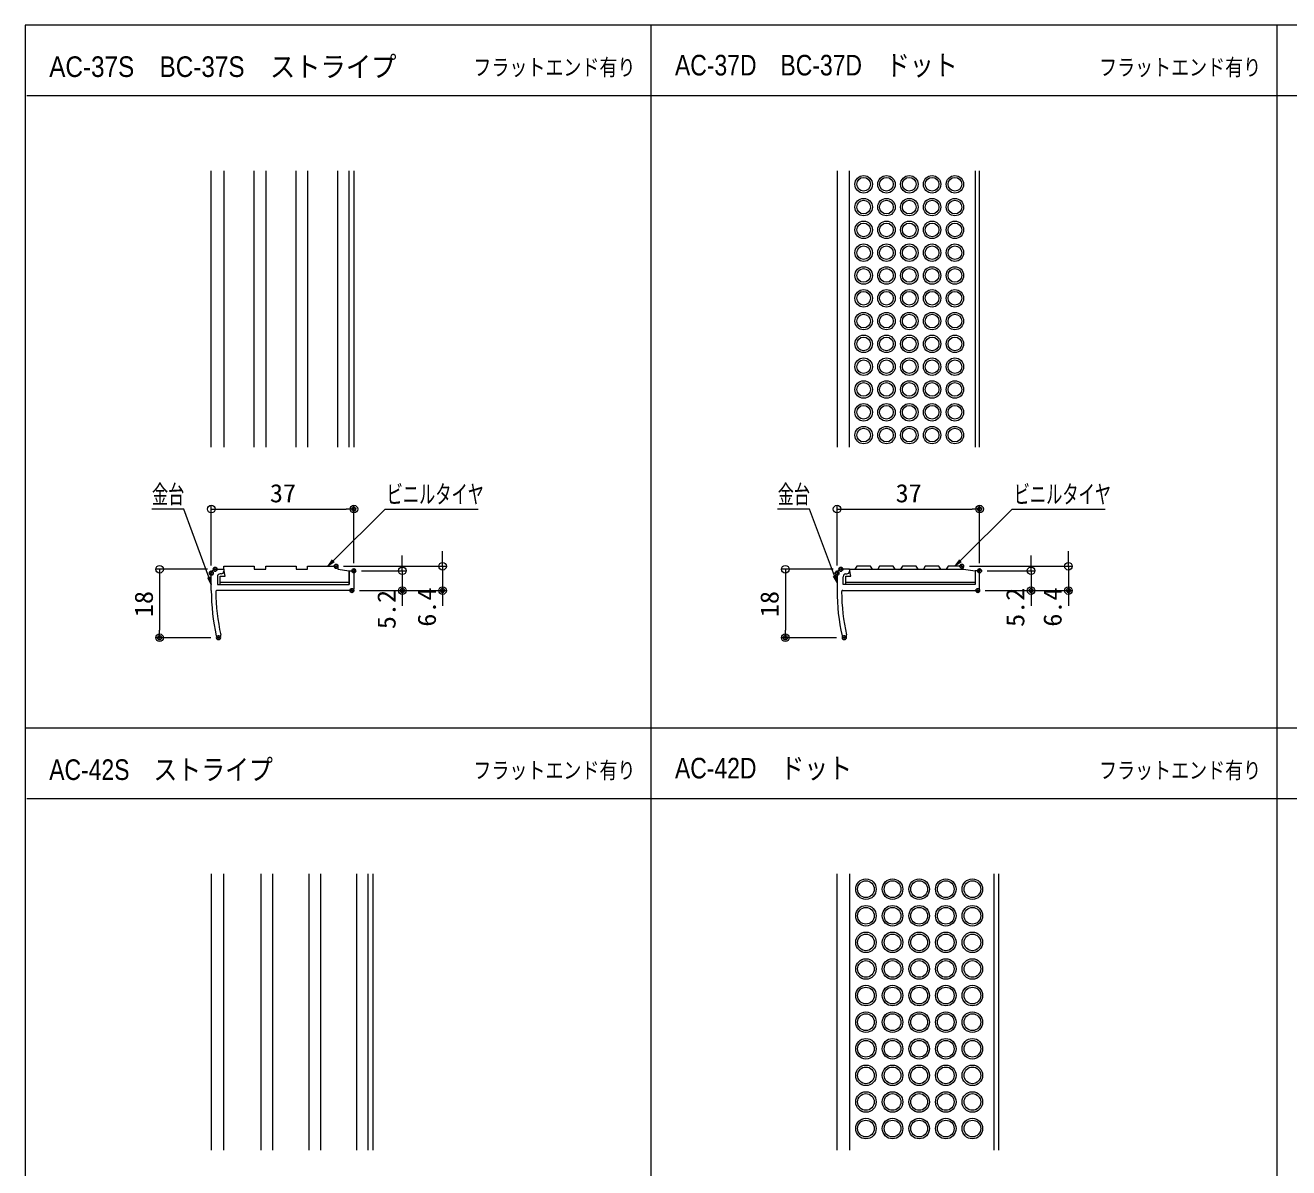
# Model space of a CAD drawing. Units: millimetres, scale not verified. Extents: x -400 to 400, y -277 to 277.
# Drawn here: x -400 to -67.6, y -23.6 to 277 of the extents above; entities that cross this region are included whole.
import ezdxf
from ezdxf.enums import TextEntityAlignment as Align

# ---------------------------------------------------------------- set-up
doc = ezdxf.new("R2010")
doc.units = ezdxf.units.MM
doc.header["$LTSCALE"] = 2
doc.header["$PDMODE"] = 32
doc.header["$PDSIZE"] = 1
doc.layers.add('0-0_moji', color=2, linetype='Continuous')
doc.layers.add('0-5_Defpoints', color=7, linetype='Continuous')
for name, color, linetype, lineweight in [('0-1_zumenwaku', 6, 'Continuous', 9), ('0-2_1', 3, 'Continuous', 9), ('0-3_2', 4, 'Continuous', 9), ('0-4_0', 1, 'Continuous', 9), ('0-9_6文字', 2, 'Continuous', 9)]:
    doc.layers.add(name, color=color, linetype=linetype, lineweight=lineweight)
doc.styles.add('ＭＳ ゴシック', font='')
doc.styles.add('ＭＳ Ｐゴシック', font='')
doc.styles.get('ＭＳ ゴシック').set_extended_font_data('MS Gothic')
doc.styles.get('ＭＳ Ｐゴシック').set_extended_font_data('MS PGothic')

# ---------------------------------------------------------------- blocks, each defined once
blk = doc.blocks.new('_Origin')
at = {"layer": '0-4_0'}
blk.add_line((0, 0), (-2, 0), dxfattribs=at)
blk.add_circle((0, 0), 1, dxfattribs=at)
blk = doc.blocks.new('MLeader3')
at = {"layer": '0-9_6文字', "color": 1}
blk.add_line((-304.604, 149.704), (-280.87, 149.704), dxfattribs=at)
at = {"layer": '0-9_6文字'}
blk.add_line((-318.731, 135.828), (-320.381, 134.65), dxfattribs=at)
at = {"layer": '0-9_6文字', "color": 1}
blk.add_lwpolyline([(-318.967, 136.064), (-305.324, 149.704), (-304.604, 149.704)], dxfattribs=at)
at = {"layer": '0-9_6文字'}
blk.add_lwpolyline([(-319.203, 136.3), (-320.381, 134.65), (-318.967, 136.064)], dxfattribs=at)
at = {"layer": '0-9_6文字', "style": 'ＭＳ ゴシック', "width": 0.65}
blk.add_text('ビニルタイヤ', height=4.809, dxfattribs=at).set_placement((-304.903, 149.761), align=Align.BOTTOM_LEFT)
blk = doc.blocks.new('MLeader4')
at = {"layer": '0-9_6文字', "color": 1}
blk.add_line((-359.005, 149.704), (-366.652, 149.704), dxfattribs=at)
at = {"layer": '0-9_6文字'}
blk.add_line((-351.403, 131.883), (-351.028, 129.89), dxfattribs=at)
at = {"layer": '0-9_6文字', "color": 1}
blk.add_lwpolyline([(-351.716, 131.768), (-358.285, 149.704), (-359.005, 149.704)], dxfattribs=at)
at = {"layer": '0-9_6文字'}
blk.add_lwpolyline([(-352.029, 131.654), (-351.028, 129.89), (-351.716, 131.768)], dxfattribs=at)
at = {"layer": '0-9_6文字', "style": 'ＭＳ ゴシック', "width": 0.65}
blk.add_text('金台', height=4.809, dxfattribs=at).set_placement((-366.652, 149.753), align=Align.BOTTOM_LEFT)
blk = doc.blocks.new('MLeader7')
at = {"layer": '0-9_6文字', "color": 1}
blk.add_line((-139.644, 149.704), (-115.91, 149.704), dxfattribs=at)
at = {"layer": '0-9_6文字'}
blk.add_line((-153.778, 135.828), (-155.428, 134.65), dxfattribs=at)
at = {"layer": '0-9_6文字', "color": 1}
blk.add_lwpolyline([(-154.013, 136.063), (-140.364, 149.704), (-139.644, 149.704)], dxfattribs=at)
at = {"layer": '0-9_6文字'}
blk.add_lwpolyline([(-154.249, 136.299), (-155.428, 134.65), (-154.013, 136.063)], dxfattribs=at)
at = {"layer": '0-9_6文字', "style": 'ＭＳ ゴシック', "width": 0.65}
blk.add_text('ビニルタイヤ', height=4.809, dxfattribs=at).set_placement((-139.943, 149.761), align=Align.BOTTOM_LEFT)
blk = doc.blocks.new('MLeader8')
at = {"layer": '0-9_6文字', "color": 1}
blk.add_line((-194.405, 149.704), (-202.052, 149.704), dxfattribs=at)
at = {"layer": '0-9_6文字'}
blk.add_line((-186.816, 132.288), (-186.428, 130.298), dxfattribs=at)
at = {"layer": '0-9_6文字', "color": 1}
blk.add_lwpolyline([(-187.129, 132.171), (-193.685, 149.704), (-194.405, 149.704)], dxfattribs=at)
at = {"layer": '0-9_6文字'}
blk.add_lwpolyline([(-187.441, 132.054), (-186.428, 130.298), (-187.129, 132.171)], dxfattribs=at)
at = {"layer": '0-9_6文字', "style": 'ＭＳ ゴシック', "width": 0.65}
blk.add_text('金台', height=4.809, dxfattribs=at).set_placement((-202.052, 149.753), align=Align.BOTTOM_LEFT)

msp = doc.modelspace()

# ---------------------------------------------------------------- linework, layer by layer
at = {"layer": '0-1_zumenwaku'}
for p, q in [((-235.371, 277.021), (-235.371, -276.979)), ((-70.771, 277.021), (-70.771, -276.979)), ((-399.571, 258.498), (258.029, 258.498)), ((258.029, 92.021), (-399.971, 92.021)), ((-399.571, 73.498), (258.029, 73.498))]:
    msp.add_line(p, q, dxfattribs=at)
msp.add_lwpolyline([(-399.971, -276.979), (400.029, -276.979), (400.029, 277.021), (-399.971, 277.021)], close=True, dxfattribs=at)
at = {"layer": '0-2_1'}
for p, q in [((-351.028, 165.985), (-351.028, 238.668)), ((-347.728, 238.668), (-347.728, 165.985)), ((-314.728, 165.985), (-314.728, 238.668)), ((-313.528, 238.668), (-313.528, 165.985)), ((-186.428, 238.668), (-186.428, 165.985)), ((-183.128, 165.985), (-183.128, 238.668)), ((-150.128, 238.668), (-150.128, 165.985)), ((-148.928, 165.985), (-148.928, 238.668)), ((-183.128, 133.85), (-185.428, 133.85)), ((-148.928, 128.75), (-148.928, 133.45)), ((-351.028, 128.25), (-351.028, 132.85)), ((-348.478, 132.65), (-348.678, 132.65)), ((-186.428, 132.85), (-186.428, 128.25)), ((-184.078, 132.65), (-183.878, 132.65)), ((-314.028, 128.25), (-349.527, 128.25)), ((-184.927, 128.25), (-149.428, 128.25)), ((-351.028, 53.668), (-351.028, -19.015)), ((-347.728, -19.015), (-347.728, 53.668)), ((-309.728, -19.015), (-309.728, 53.668)), ((-308.528, 53.668), (-308.528, -19.015)), ((-186.428, -19.015), (-186.428, 53.668)), ((-183.128, 53.668), (-183.128, -19.015)), ((-145.128, -19.015), (-145.128, 53.668)), ((-143.928, 53.668), (-143.928, -19.015))]:
    msp.add_line(p, q, dxfattribs=at)
for points in [[(-350.028, 133.85), (-347.728, 133.85), (-347.728, 133.4)], [(-314.728, 130.05), (-314.728, 133.45), (-313.528, 133.45), (-313.528, 128.75)], [(-148.928, 133.45), (-150.128, 133.45), (-150.128, 129.85), (-184.828, 129.85), (-184.828, 131.9)], [(-349.428, 131.9), (-349.428, 129.85), (-314.728, 129.85)]]:
    msp.add_lwpolyline(points, dxfattribs=at)
for centre, radius, start, end in [((-350.028, 132.85), 1, 90, 180), ((-348.478, 133.4), 0.75, 270, 0), ((-185.428, 132.85), 1, 90, 180), ((-183.878, 133.4), 0.75, 270, 0), ((-348.678, 131.9), 0.75, 90, 180), ((-184.078, 131.9), 0.75, 90, 180), ((-296.028, 128.25), 55, 180, 192.5277), ((-349.527, 127.95), 0.3, 90, 180.32128), ((-296.028, 128.25), 53.8, 180.32128, 192.5277), ((-314.028, 128.75), 0.5, 270, 0), ((-131.428, 128.25), 55, 180, 192.5277), ((-184.927, 127.95), 0.3, 90, 180.32128), ((-131.428, 128.25), 53.8, 180.32128, 192.5277), ((-149.428, 128.75), 0.5, 270, 0), ((-349.133, 116.45), 0.6, 192.5277, 12.52771), ((-184.533, 116.45), 0.6, 192.5277, 12.52771)]:
    msp.add_arc(centre, radius, start, end, dxfattribs=at)
at = {"layer": '0-3_2'}
for p, q in [((-339.728, 165.985), (-339.728, 238.668)), ((-336.728, 238.668), (-336.728, 165.985)), ((-328.728, 165.985), (-328.728, 238.668)), ((-325.728, 238.668), (-325.728, 165.985)), ((-317.728, 165.985), (-317.728, 238.668)), ((-314.728, 130.35), (-348.728, 130.35)), ((-150.128, 130.35), (-184.128, 130.35)), ((-337.928, -19.015), (-337.928, 53.668)), ((-334.928, 53.668), (-334.928, -19.015)), ((-325.328, -19.015), (-325.328, 53.668)), ((-322.328, 53.668), (-322.328, -19.015)), ((-312.728, -19.015), (-312.728, 53.668))]:
    msp.add_line(p, q, dxfattribs=at)
for points in [[(-348.728, 129.85), (-348.728, 132.05), (-347.411, 132.05), (-347.728, 133.85), (-347.728, 134.65), (-339.728, 134.65), (-339.728, 133.85), (-336.728, 133.85), (-336.728, 134.65), (-328.728, 134.65), (-328.728, 133.85), (-325.728, 133.85), (-325.728, 134.65), (-317.728, 134.65), (-317.728, 133.85), (-314.728, 133.45), (-314.728, 129.85)], [(-184.128, 129.85), (-184.128, 132.05), (-182.811, 132.05), (-183.128, 133.85), (-183.128, 133.4)], [(-183.128, 133.85), (-153.128, 133.85), (-150.128, 133.45)], [(-177.128, 133.85), (-177.628, 134.65), (-181.228, 134.65), (-181.728, 133.85)], [(-171.128, 133.85), (-171.628, 134.65), (-175.228, 134.65), (-175.728, 133.85)], [(-165.128, 133.85), (-165.628, 134.65), (-169.228, 134.65), (-169.728, 133.85)], [(-159.128, 133.85), (-159.628, 134.65), (-163.228, 134.65), (-163.728, 133.85)], [(-153.128, 133.85), (-153.628, 134.65), (-157.228, 134.65), (-157.728, 133.85)]]:
    msp.add_lwpolyline(points, dxfattribs=at)
for centre, radius in [((-179.428, 235.168), 2.3), ((-179.428, 235.168), 1.8), ((-173.428, 235.168), 2.3), ((-173.428, 235.168), 1.8), ((-167.428, 235.168), 2.3), ((-167.428, 235.168), 1.8), ((-161.428, 235.168), 2.3), ((-161.428, 235.168), 1.8), ((-155.428, 235.168), 2.3), ((-155.428, 235.168), 1.8), ((-179.428, 229.168), 2.3), ((-179.428, 229.168), 1.8), ((-173.428, 229.168), 2.3), ((-173.428, 229.168), 1.8), ((-167.428, 229.168), 2.3), ((-167.428, 229.168), 1.8), ((-161.428, 229.168), 2.3), ((-161.428, 229.168), 1.8), ((-155.428, 229.168), 2.3), ((-155.428, 229.168), 1.8), ((-179.428, 223.168), 2.3), ((-179.428, 223.168), 1.8), ((-173.428, 223.168), 2.3), ((-173.428, 223.168), 1.8), ((-167.428, 223.168), 2.3), ((-167.428, 223.168), 1.8), ((-161.428, 223.168), 2.3), ((-161.428, 223.168), 1.8), ((-155.428, 223.168), 2.3), ((-155.428, 223.168), 1.8), ((-179.428, 217.168), 2.3), ((-173.428, 217.168), 2.3), ((-167.428, 217.168), 2.3), ((-161.428, 217.168), 2.3), ((-155.428, 217.168), 2.3), ((-179.428, 217.168), 1.8), ((-173.428, 217.168), 1.8), ((-167.428, 217.168), 1.8), ((-161.428, 217.168), 1.8), ((-155.428, 217.168), 1.8), ((-179.428, 211.168), 2.3), ((-179.428, 211.168), 1.8), ((-173.428, 211.168), 2.3), ((-173.428, 211.168), 1.8), ((-167.428, 211.168), 2.3), ((-167.428, 211.168), 1.8), ((-161.428, 211.168), 2.3), ((-161.428, 211.168), 1.8), ((-155.428, 211.168), 2.3), ((-155.428, 211.168), 1.8), ((-179.428, 205.168), 2.3), ((-179.428, 205.168), 1.8), ((-173.428, 205.168), 2.3), ((-173.428, 205.168), 1.8), ((-167.428, 205.168), 2.3), ((-167.428, 205.168), 1.8), ((-161.428, 205.168), 2.3), ((-161.428, 205.168), 1.8), ((-155.428, 205.168), 2.3), ((-155.428, 205.168), 1.8), ((-179.428, 199.168), 2.3), ((-179.428, 199.168), 1.8), ((-173.428, 199.168), 2.3), ((-173.428, 199.168), 1.8), ((-167.428, 199.168), 2.3), ((-167.428, 199.168), 1.8), ((-161.428, 199.168), 2.3), ((-161.428, 199.168), 1.8), ((-155.428, 199.168), 2.3), ((-155.428, 199.168), 1.8), ((-179.428, 193.168), 2.3), ((-179.428, 193.168), 1.8), ((-173.428, 193.168), 2.3), ((-173.428, 193.168), 1.8), ((-167.428, 193.168), 2.3), ((-167.428, 193.168), 1.8), ((-161.428, 193.168), 2.3), ((-161.428, 193.168), 1.8), ((-155.428, 193.168), 2.3), ((-155.428, 193.168), 1.8), ((-179.428, 187.168), 2.3), ((-173.428, 187.168), 2.3), ((-167.428, 187.168), 2.3), ((-161.428, 187.168), 2.3), ((-155.428, 187.168), 2.3), ((-179.428, 187.168), 1.8), ((-173.428, 187.168), 1.8), ((-167.428, 187.168), 1.8), ((-161.428, 187.168), 1.8), ((-155.428, 187.168), 1.8), ((-179.428, 181.168), 2.3), ((-179.428, 181.168), 1.8), ((-173.428, 181.168), 2.3), ((-173.428, 181.168), 1.8), ((-167.428, 181.168), 2.3), ((-167.428, 181.168), 1.8), ((-161.428, 181.168), 2.3), ((-161.428, 181.168), 1.8), ((-155.428, 181.168), 2.3), ((-155.428, 181.168), 1.8), ((-179.428, 175.168), 2.3), ((-179.428, 175.168), 1.8), ((-173.428, 175.168), 2.3), ((-173.428, 175.168), 1.8), ((-167.428, 175.168), 2.3), ((-167.428, 175.168), 1.8), ((-161.428, 175.168), 2.3), ((-161.428, 175.168), 1.8), ((-155.428, 175.168), 2.3), ((-155.428, 175.168), 1.8), ((-179.428, 169.168), 2.3), ((-179.428, 169.168), 1.8), ((-173.428, 169.168), 2.3), ((-173.428, 169.168), 1.8), ((-167.428, 169.168), 2.3), ((-167.428, 169.168), 1.8), ((-161.428, 169.168), 2.3), ((-161.428, 169.168), 1.8), ((-155.428, 169.168), 2.3), ((-155.428, 169.168), 1.8), ((-178.828, 49.668), 2.7), ((-178.828, 49.668), 2.2), ((-171.828, 49.668), 2.7), ((-171.828, 49.668), 2.2), ((-164.828, 49.668), 2.7), ((-164.828, 49.668), 2.2), ((-157.828, 49.668), 2.7), ((-157.828, 49.668), 2.2), ((-150.828, 49.668), 2.7), ((-150.828, 49.668), 2.2), ((-178.828, 42.668), 2.7), ((-178.828, 42.668), 2.2), ((-171.828, 42.668), 2.7), ((-171.828, 42.668), 2.2), ((-164.828, 42.668), 2.7), ((-164.828, 42.668), 2.2), ((-157.828, 42.668), 2.7), ((-157.828, 42.668), 2.2), ((-150.828, 42.668), 2.7), ((-150.828, 42.668), 2.2), ((-178.828, 35.668), 2.7), ((-178.828, 35.668), 2.2), ((-171.828, 35.668), 2.7), ((-171.828, 35.668), 2.2), ((-164.828, 35.668), 2.7), ((-164.828, 35.668), 2.2), ((-157.828, 35.668), 2.7), ((-157.828, 35.668), 2.2), ((-150.828, 35.668), 2.7), ((-150.828, 35.668), 2.2), ((-178.828, 28.668), 2.7), ((-178.828, 28.668), 2.2), ((-171.828, 28.668), 2.7), ((-171.828, 28.668), 2.2), ((-164.828, 28.668), 2.7), ((-164.828, 28.668), 2.2), ((-157.828, 28.668), 2.7), ((-157.828, 28.668), 2.2), ((-150.828, 28.668), 2.7), ((-150.828, 28.668), 2.2), ((-178.828, 21.668), 2.7), ((-178.828, 21.668), 2.2), ((-171.828, 21.668), 2.7), ((-171.828, 21.668), 2.2), ((-164.828, 21.668), 2.7), ((-164.828, 21.668), 2.2), ((-157.828, 21.668), 2.7), ((-157.828, 21.668), 2.2), ((-150.828, 21.668), 2.7), ((-150.828, 21.668), 2.2), ((-178.828, 14.668), 2.7), ((-178.828, 14.668), 2.2), ((-171.828, 14.668), 2.7), ((-171.828, 14.668), 2.2), ((-164.828, 14.668), 2.7), ((-164.828, 14.668), 2.2), ((-157.828, 14.668), 2.7), ((-157.828, 14.668), 2.2), ((-150.828, 14.668), 2.7), ((-150.828, 14.668), 2.2), ((-178.828, 7.668), 2.7), ((-171.828, 7.668), 2.7), ((-164.828, 7.668), 2.7), ((-157.828, 7.668), 2.7), ((-150.828, 7.668), 2.7), ((-178.828, 7.668), 2.2), ((-171.828, 7.668), 2.2), ((-164.828, 7.668), 2.2), ((-157.828, 7.668), 2.2), ((-150.828, 7.668), 2.2), ((-178.828, 0.668), 2.7), ((-171.828, 0.668), 2.7), ((-164.828, 0.668), 2.7), ((-157.828, 0.668), 2.7), ((-150.828, 0.668), 2.7), ((-178.828, 0.668), 2.2), ((-171.828, 0.668), 2.2), ((-164.828, 0.668), 2.2), ((-157.828, 0.668), 2.2), ((-150.828, 0.668), 2.2), ((-178.828, -6.332), 2.7), ((-178.828, -6.332), 2.2), ((-171.828, -6.332), 2.7), ((-171.828, -6.332), 2.2), ((-164.828, -6.332), 2.7), ((-164.828, -6.332), 2.2), ((-157.828, -6.332), 2.7), ((-157.828, -6.332), 2.2), ((-150.828, -6.332), 2.7), ((-150.828, -6.332), 2.2), ((-178.828, -13.332), 2.7), ((-178.828, -13.332), 2.2), ((-171.828, -13.332), 2.7), ((-171.828, -13.332), 2.2), ((-164.828, -13.332), 2.7), ((-164.828, -13.332), 2.2), ((-157.828, -13.332), 2.7), ((-157.828, -13.332), 2.2), ((-150.828, -13.332), 2.7), ((-150.828, -13.332), 2.2)]:
    msp.add_circle(centre, radius, dxfattribs=at)
at = {"layer": '0-4_0'}
for p, q in [((-351.028, 134.85), (-351.028, 150.704)), ((-349.028, 149.704), (-315.528, 149.704)), ((-313.528, 135.45), (-313.528, 150.704)), ((-186.428, 134.85), (-186.428, 150.704)), ((-184.428, 149.704), (-150.928, 149.704)), ((-148.928, 135.45), (-148.928, 150.704)), ((-300.783, 135.45), (-300.783, 137.45)), ((-290.182, 136.65), (-290.182, 138.65)), ((-135.393, 135.45), (-135.393, 137.45)), ((-125.582, 136.65), (-125.582, 138.65)), ((-352.028, 133.85), (-365.631, 133.85)), ((-316.228, 134.65), (-289.182, 134.65)), ((-311.528, 133.45), (-299.783, 133.45)), ((-300.783, 133.45), (-300.783, 128.25)), ((-290.182, 134.65), (-290.182, 128.25)), ((-187.428, 133.85), (-201.031, 133.85)), ((-151.628, 134.65), (-124.582, 134.65)), ((-146.928, 133.45), (-134.393, 133.45)), ((-135.393, 133.45), (-135.393, 128.25)), ((-125.582, 134.65), (-125.582, 128.25)), ((-364.631, 131.85), (-364.631, 117.85)), ((-200.031, 131.85), (-200.031, 117.85)), ((-312.028, 128.25), (-289.182, 128.25)), ((-312.028, 128.25), (-299.783, 128.25)), ((-147.428, 128.25), (-134.393, 128.25)), ((-147.428, 128.25), (-124.582, 128.25)), ((-300.783, 126.25), (-300.783, 124.25)), ((-290.182, 126.25), (-290.182, 124.25)), ((-135.393, 126.25), (-135.393, 124.25)), ((-125.582, 126.25), (-125.582, 124.25)), ((-351.133, 115.85), (-365.631, 115.85)), ((-186.533, 115.85), (-201.031, 115.85))]:
    msp.add_line(p, q, dxfattribs=at)
at = {"layer": '0-5_Defpoints'}
for p in [(-313.528, 149.704), (-148.928, 149.704), (-351.028, 132.85), (-350.028, 133.85), (-318.228, 134.65), (-313.528, 133.45), (-186.428, 132.85), (-185.428, 133.85), (-153.628, 134.65), (-148.928, 133.45), (-314.028, 128.25), (-300.783, 128.25), (-290.182, 128.25), (-149.428, 128.25), (-135.393, 128.25), (-125.582, 128.25), (-364.631, 115.85), (-349.133, 115.85), (-200.031, 115.85), (-184.533, 115.85)]:
    msp.add_point(p, dxfattribs=at)

# ---------------------------------------------------------------- block references
at = {"layer": '0-4_0'}
for p, rotation in [((-351.028, 149.704), 180), ((-186.428, 149.704), 180), ((-290.182, 134.65), 270), ((-125.582, 134.65), 270), ((-364.631, 133.85), 90), ((-300.783, 133.45), 270), ((-200.031, 133.85), 90), ((-135.393, 133.45), 270), ((-300.783, 128.25), 90), ((-290.182, 128.25), 90), ((-135.393, 128.25), 90), ((-125.582, 128.25), 90), ((-364.631, 115.85), 270), ((-200.031, 115.85), 270)]:
    msp.add_blockref('_Origin', p, dxfattribs=dict(at, rotation=rotation))
for p in [(-313.528, 149.704), (-148.928, 149.704)]:
    msp.add_blockref('_Origin', p, dxfattribs=at)
at = {"layer": '0-9_6文字'}
for name in ['MLeader4', 'MLeader3', 'MLeader8', 'MLeader7']:
    msp.add_blockref(name, (0, 0), dxfattribs=at)

# ---------------------------------------------------------------- texts
at = {"layer": '0-0_moji', "style": 'ＭＳ Ｐゴシック'}
for s, height, width, p in [('AC-37S\u3000BC-37S\u3000ストライプ', 5.425, 0.9, (-393.666, 261.782)), ('AC-37D\u3000BC-37D\u3000ドット', 5.425, 0.85, (-229.066, 262.182)), ('フラットエンド有り', 4.34, 0.8, (-282.096, 262.491)), ('フラットエンド有り', 4.34, 0.8, (-117.496, 262.491)), ('AC-42S\u3000ストライプ', 5.423, 0.85, (-393.666, 76.782)), ('フラットエンド有り', 4.34, 0.8, (-282.096, 77.491)), ('AC-42D\u3000ドット', 5.423, 0.85, (-229.066, 77.182)), ('フラットエンド有り', 4.34, 0.8, (-117.496, 77.491))]:
    msp.add_text(s, height=height, dxfattribs=dict(at, width=width)).set_placement(p, align=Align.BOTTOM_LEFT)
at = {"layer": '0-4_0', "color": 2, "style": 'ＭＳ ゴシック', "width": 1.05}
for p in [(-335.611, 150.029), (-171.011, 150.029)]:
    msp.add_text('37', height=4.809, dxfattribs=at).set_placement(p, align=Align.BOTTOM_LEFT)
for s, p in [('18', (-364.956, 121.266)), ('5.2', (-301.108, 118.102)), ('6.4', (-290.507, 118.75)), ('18', (-200.356, 121.266)), ('5.2', (-135.718, 118.693)), ('6.4', (-125.907, 118.75))]:
    msp.add_text(s, height=4.809, rotation=90, dxfattribs=at).set_placement(p, align=Align.BOTTOM_LEFT)

doc.saveas('drawing.dxf')
